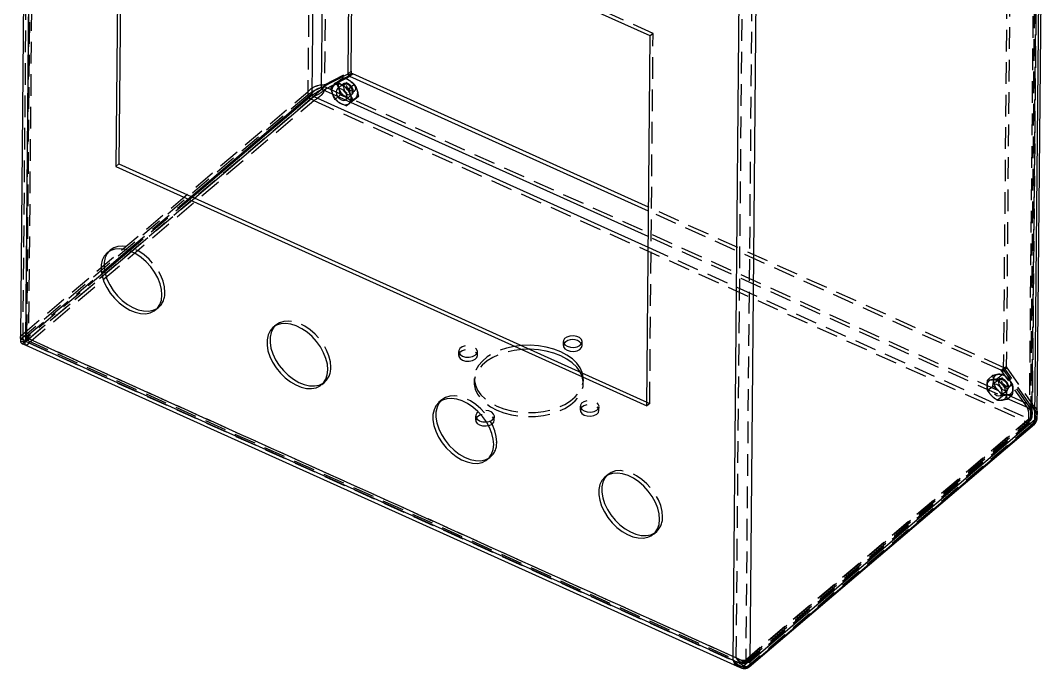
# Model space of a CAD drawing. Extents: x 5 to 292, y 5 to 205.
# Drawn here: x 68.9 to 129, y 81.7 to 119.7 of the extents above; entities that cross this region are included whole.
import ezdxf

# ---------------------------------------------------------------- set-up
doc = ezdxf.new("R2010")
doc.units = 0
doc.linetypes.add('SLD-实线', pattern=[0])
doc.linetypes.add('SLD-虚线', pattern=[1.905, 1.27, -0.635])
doc.layers.get('0').update_dxf_attribs({"linetype": 'CONTINUOUS'})

msp = doc.modelspace()

# ---------------------------------------------------------------- linework, layer by layer
at = {"color": 7, "linetype": 'SLD-虚线'}
for p, q in [((86.182, 156.211), (85.81, 115.533)), ((87.157, 155.989), (86.79, 115.94)), ((69.454, 141.982), (69.082, 101.304)), ((69.325, 101.194), (69.697, 141.872)), ((69.621, 141.649), (69.25, 101.131)), ((69.786, 141.324), (69.417, 101.052)), ((128.508, 137.112), (128.141, 97.063)), ((128.229, 96.403), (128.601, 137.081)), ((128.305, 96.669), (128.675, 137.1)), ((128.683, 137.261), (128.317, 97.212)), ((126.953, 136.312), (126.614, 99.252)), ((127.128, 136.462), (126.789, 99.401)), ((106.067, 118.959), (74.922, 133.005)), ((110.944, 82.324), (111.312, 122.596)), ((111.873, 122.852), (111.5, 82.173)), ((105.868, 97.25), (106.067, 118.959)), ((106.067, 118.959), (105.891, 118.809)), ((86.79, 115.94), (88.345, 116.739)), ((88.458, 116.576), (86.904, 115.777)), ((86.134, 115.801), (86.267, 115.861)), ((86.404, 115.905), (86.541, 115.932)), ((86.67, 115.944), (86.79, 115.94)), ((86.79, 115.94), (86.789, 115.829)), ((88.059, 116.312), (87.381, 115.963)), ((87.902, 115.997), (87.528, 115.678)), ((88.123, 116.093), (87.947, 115.944)), ((85.808, 115.343), (69.08, 101.114)), ((69.082, 101.304), (85.81, 115.533)), ((85.81, 115.533), (85.808, 115.343)), ((85.81, 115.533), (86.011, 115.725)), ((86.515, 115.256), (86.403, 115.163)), ((86.711, 115.467), (86.618, 115.359)), ((86.904, 115.777), (86.789, 115.829)), ((86.904, 115.777), (86.79, 115.576)), ((86.904, 115.777), (128.201, 97.152)), ((88.326, 114.907), (87.266, 115.385)), ((87.413, 115.088), (87.714, 115.344)), ((88.046, 115.069), (88.42, 115.387)), ((88.375, 115.441), (88.55, 115.59)), ((69.241, 100.883), (85.969, 115.113)), ((69.436, 100.795), (86.165, 115.024)), ((86.165, 115.024), (85.969, 115.113)), ((86.286, 115.085), (86.165, 115.024)), ((86.165, 115.024), (128.111, 96.107)), ((88.061, 114.705), (88.362, 114.961)), ((75.251, 106.234), (78.957, 109.387)), ((79.041, 109.348), (75.343, 106.202)), ((75.461, 106.154), (79.156, 109.297)), ((126.674, 99.342), (105.799, 108.756)), ((126.498, 99.192), (105.797, 108.528)), ((128.025, 97.003), (105.784, 107.034)), ((105.778, 106.416), (128.113, 96.343)), ((74.213, 106.24), (74.038, 106.091)), ((69.325, 101.194), (73.877, 105.066)), ((73.894, 104.97), (69.324, 101.083)), ((69.439, 101.031), (73.923, 104.846)), ((76.889, 102.739), (77.064, 102.889)), ((83.946, 101.851), (83.771, 101.702)), ((69.082, 101.304), (69.08, 101.114)), ((69.436, 100.795), (69.241, 100.883)), ((69.25, 101.131), (69.249, 101.001)), ((69.25, 101.135), (69.253, 101.146)), ((69.251, 101.123), (69.25, 101.135)), ((69.253, 101.146), (69.26, 101.157)), ((69.264, 101.101), (69.255, 101.112)), ((69.255, 100.991), (69.379, 100.935)), ((69.276, 101.09), (69.264, 101.101)), ((69.291, 101.081), (69.276, 101.09)), ((69.333, 101.065), (69.31, 101.072)), ((69.325, 101.194), (69.324, 101.083)), ((69.439, 101.031), (69.324, 101.083)), ((69.417, 101.052), (69.333, 101.065)), ((69.376, 100.946), (69.378, 100.957)), ((69.377, 100.939), (69.376, 100.946)), ((69.378, 100.957), (69.381, 100.97)), ((69.383, 100.935), (69.379, 100.935)), ((69.379, 100.935), (111.121, 82.11)), ((69.388, 100.938), (69.383, 100.935)), ((69.394, 100.945), (69.388, 100.938)), ((69.41, 100.969), (69.402, 100.955)), ((69.439, 101.031), (69.41, 100.969)), ((69.417, 101.052), (110.944, 82.324)), ((111.385, 82.114), (69.439, 101.031)), ((100.799, 100.881), (100.797, 100.645)), ((101.897, 100.635), (101.899, 100.871)), ((69.289, 100.659), (69.253, 100.663)), ((69.436, 100.795), (69.333, 100.68)), ((69.436, 100.795), (111.382, 81.878)), ((94.657, 100.301), (94.655, 100.065)), ((95.755, 100.055), (95.757, 100.291)), ((126.498, 99.192), (126.674, 99.342)), ((128.025, 97.003), (126.498, 99.192)), ((126.498, 99.192), (126.613, 99.141)), ((126.613, 99.141), (126.788, 99.29)), ((126.614, 99.252), (126.613, 99.141)), ((126.789, 99.401), (126.614, 99.252)), ((128.141, 97.063), (126.614, 99.252)), ((128.201, 97.152), (126.674, 99.342)), ((126.674, 99.342), (126.788, 99.29)), ((126.789, 99.401), (126.788, 99.29)), ((126.789, 99.401), (128.317, 97.212)), ((86.622, 98.35), (86.797, 98.499)), ((95.576, 98.716), (95.574, 98.48)), ((101.973, 98.422), (101.976, 98.658)), ((125.703, 98.641), (126.004, 98.897)), ((126.346, 98.659), (125.972, 98.34)), ((126.274, 98.703), (126.575, 98.959)), ((126.567, 98.755), (126.392, 98.606)), ((125.697, 98.005), (125.998, 98.261)), ((126.49, 97.731), (126.865, 98.05)), ((126.819, 98.103), (126.995, 98.252)), ((126.838, 98.129), (127.14, 98.385)), ((93.679, 97.461), (93.504, 97.312)), ((105.868, 97.25), (105.693, 97.101)), ((105.695, 97.328), (105.868, 97.25)), ((126.262, 97.431), (126.563, 97.687)), ((126.833, 97.493), (127.134, 97.749)), ((101.794, 97.083), (101.792, 96.847)), ((102.892, 96.837), (102.894, 97.073)), ((128.025, 97.003), (128.14, 96.951)), ((128.141, 97.063), (128.14, 96.951)), ((128.141, 97.063), (128.247, 96.913)), ((128.201, 97.152), (128.316, 97.101)), ((128.233, 97.019), (128.201, 97.152)), ((128.304, 96.495), (128.305, 96.669)), ((128.317, 97.212), (128.316, 97.101)), ((128.317, 97.212), (128.502, 97.009)), ((128.562, 96.893), (128.597, 96.772)), ((95.652, 96.503), (95.65, 96.267)), ((96.75, 96.257), (96.752, 96.493)), ((111.382, 81.878), (128.111, 96.107)), ((111.385, 82.114), (128.113, 96.343)), ((111.499, 82.062), (128.228, 96.291)), ((111.5, 82.173), (128.229, 96.403)), ((128.111, 96.107), (128.187, 96.319)), ((128.111, 96.107), (128.307, 96.019)), ((128.113, 96.343), (128.122, 96.48)), ((128.113, 96.343), (128.228, 96.291)), ((128.217, 96.448), (128.24, 96.588)), ((128.229, 96.403), (128.228, 96.291)), ((128.596, 96.36), (128.599, 96.426)), ((128.307, 96.019), (111.578, 81.789)), ((96.354, 93.961), (96.53, 94.11)), ((103.412, 93.072), (103.236, 92.923)), ((106.087, 89.571), (106.263, 89.721)), ((110.944, 82.324), (110.992, 82.224)), ((110.992, 82.224), (111.013, 82.195)), ((111.036, 82.17), (111.06, 82.147)), ((111.06, 82.147), (111.087, 82.128)), ((111.124, 82.215), (111.086, 82.232)), ((111.087, 82.128), (111.115, 82.112)), ((111.121, 82.11), (111.245, 82.054)), ((111.163, 82.2), (111.124, 82.215)), ((111.145, 82.1), (111.176, 82.092)), ((111.202, 82.187), (111.163, 82.2)), ((111.176, 82.092), (111.209, 82.087)), ((111.209, 82.087), (111.243, 82.085)), ((111.279, 82.169), (111.241, 82.177)), ((111.317, 82.164), (111.279, 82.169)), ((111.352, 82.16), (111.317, 82.164)), ((111.382, 81.878), (111.578, 81.789)), ((111.385, 82.114), (111.499, 82.062)), ((111.419, 82.16), (111.387, 82.159)), ((111.5, 82.173), (111.419, 82.16)), ((111.5, 82.173), (111.499, 82.062))]:
    msp.add_line(p, q, dxfattribs=at)
at = {"color": 7, "linetype": 'SLD-实线'}
for p, q in [((69.321, 141.652), (68.95, 101.134)), ((69.61, 141.174), (69.242, 100.903)), ((128.472, 96.293), (128.844, 136.971)), ((128.605, 96.667), (128.975, 137.097)), ((74.746, 132.855), (74.548, 111.147)), ((74.92, 132.777), (74.723, 111.296)), ((105.891, 118.809), (74.746, 132.855)), ((88.169, 116.59), (88.262, 126.76)), ((88.345, 116.739), (88.436, 126.682)), ((112.116, 122.742), (111.744, 82.064)), ((110.768, 82.175), (111.137, 122.446)), ((105.693, 97.101), (105.891, 118.809)), ((86.615, 115.79), (88.169, 116.59)), ((88.168, 116.479), (88.344, 116.628)), ((88.169, 116.59), (88.168, 116.479)), ((88.283, 116.427), (88.168, 116.479)), ((88.169, 116.59), (88.345, 116.739)), ((88.458, 116.576), (88.283, 116.427)), ((88.345, 116.739), (88.344, 116.628)), ((88.458, 116.576), (88.344, 116.628)), ((105.799, 108.756), (88.458, 116.576)), ((87.175, 115.788), (87.476, 116.045)), ((87.585, 116.105), (87.887, 116.361)), ((88.233, 115.722), (88.535, 115.978)), ((105.797, 108.528), (88.283, 116.427)), ((86.052, 115.312), (79.041, 109.348)), ((86.053, 115.423), (86.052, 115.312)), ((86.167, 115.26), (86.052, 115.312)), ((86.053, 115.423), (86.168, 115.567)), ((86.615, 115.79), (86.614, 115.679)), ((86.728, 115.628), (86.614, 115.679)), ((86.728, 115.628), (86.628, 115.529)), ((88.471, 115.021), (88.773, 115.278)), ((74.723, 111.296), (74.548, 111.147)), ((74.548, 111.147), (105.693, 97.101)), ((74.723, 111.296), (105.695, 97.328)), ((75.343, 106.202), (73.894, 104.97)), ((68.95, 101.134), (68.948, 100.938)), ((68.995, 101.027), (68.959, 101.084)), ((69.242, 100.903), (69.055, 100.976)), ((69.242, 100.903), (110.768, 82.175)), ((69.074, 100.743), (69.256, 100.661)), ((69.256, 100.661), (110.997, 81.836)), ((128.605, 96.648), (128.586, 96.525)), ((128.603, 96.427), (128.605, 96.666)), ((111.742, 81.874), (128.47, 96.103)), ((128.472, 96.293), (111.744, 82.064)), ((128.472, 96.293), (128.47, 96.103)), ((128.542, 96.406), (128.472, 96.293)), ((111.709, 81.794), (128.438, 96.024)), ((110.768, 82.175), (110.85, 81.967)), ((110.913, 81.892), (110.989, 81.84)), ((110.997, 81.836), (111.18, 81.754)), ((111.422, 81.989), (111.289, 81.994)), ((111.744, 82.064), (111.544, 82.001)), ((111.704, 81.79), (111.709, 81.794)), ((111.744, 82.064), (111.742, 81.874))]:
    msp.add_line(p, q, dxfattribs=at)
at = {"color": 8, "linetype": 'SLD-实线'}
for p, q in [((86.166, 127.705), (86.053, 115.423)), ((86.615, 115.79), (86.721, 127.455)), ((87.381, 115.963), (86.728, 115.628)), ((88.283, 116.427), (88.059, 116.312)), ((78.957, 109.387), (86.053, 115.423)), ((79.156, 109.297), (86.167, 115.26)), ((86.167, 115.26), (105.778, 106.416)), ((87.266, 115.385), (86.728, 115.628)), ((105.784, 107.034), (88.326, 114.907)), ((73.877, 105.066), (75.251, 106.234)), ((73.923, 104.846), (75.461, 106.154))]:
    msp.add_line(p, q, dxfattribs=at)
at = {"color": 7, "linetype": 'SLD-虚线', "flags": 128}
for points in [[(88.279, 115.346), (88.386, 115.365), (88.458, 115.434), (88.485, 115.542), (88.463, 115.673), (88.395, 115.807), (88.292, 115.924), (88.168, 116.005), (88.043, 116.039), (87.937, 116.02), (87.864, 115.951), (87.837, 115.842), (87.859, 115.711), (87.9, 115.619)], [(88.429, 115.571), (88.409, 115.68), (88.352, 115.79), (88.266, 115.886), (88.163, 115.952), (88.061, 115.978), (87.973, 115.961), (87.915, 115.903), (87.893, 115.813), (87.913, 115.704), (87.97, 115.594), (88.056, 115.499), (88.159, 115.433), (88.261, 115.406), (88.349, 115.423), (88.407, 115.481), (88.429, 115.571)], [(88.339, 116.101), (88.441, 116.035), (88.527, 115.94), (88.585, 115.829), (88.604, 115.721), (88.583, 115.631), (88.524, 115.573), (88.437, 115.555), (88.334, 115.582), (88.232, 115.648), (88.146, 115.743), (88.088, 115.854), (88.069, 115.962), (88.09, 116.052), (88.149, 116.11), (88.236, 116.127), (88.339, 116.101)], [(88.047, 115.447), (88.154, 115.379), (88.279, 115.346)], [(77.423, 103.76), (77.397, 104.082), (77.315, 104.419), (77.179, 104.761), (76.993, 105.097), (76.764, 105.416), (76.498, 105.707), (76.205, 105.961), (75.894, 106.171), (75.575, 106.329), (75.257, 106.43), (74.952, 106.472), (74.669, 106.452), (74.417, 106.371), (74.205, 106.233), (74.13, 106.16)], [(87.156, 99.37), (87.13, 99.692), (87.048, 100.03), (86.912, 100.372), (86.726, 100.708), (86.497, 101.026), (86.231, 101.318), (85.938, 101.572), (85.627, 101.782), (85.307, 101.94), (84.99, 102.041), (84.685, 102.082), (84.402, 102.063), (84.15, 101.982), (83.937, 101.843), (83.863, 101.771)], [(69.077, 100.749), (69.073, 100.745), (69.088, 100.756), (69.145, 100.803), (69.241, 100.883), (69.241, 100.883), (69.241, 100.883)], [(94.883, 99.787), (95.066, 99.733), (95.268, 99.723), (95.461, 99.758), (95.619, 99.835), (95.722, 99.942), (95.755, 100.065), (95.713, 100.187), (95.603, 100.292), (95.439, 100.366), (95.244, 100.399), (95.043, 100.386), (94.864, 100.329), (94.731, 100.236), (94.662, 100.119), (94.667, 99.994), (94.744, 99.878), (94.883, 99.787)], [(94.885, 100.023), (95.068, 99.969), (95.27, 99.959), (95.463, 99.994), (95.622, 100.071), (95.724, 100.178), (95.757, 100.301), (95.715, 100.423), (95.605, 100.528), (95.441, 100.602), (95.246, 100.635), (95.045, 100.622), (94.866, 100.565), (94.733, 100.471), (94.664, 100.355), (94.669, 100.23), (94.746, 100.114), (94.885, 100.023)], [(98.824, 100.426), (98.38, 100.414), (97.911, 100.359), (97.462, 100.261), (97.041, 100.122), (96.66, 99.946), (96.325, 99.737), (96.046, 99.499), (95.827, 99.238), (95.674, 98.959), (95.59, 98.669), (95.577, 98.374), (95.636, 98.08), (95.765, 97.795), (95.961, 97.524), (96.22, 97.275), (96.536, 97.051), (96.902, 96.859)], [(98.336, 100.647), (97.914, 100.595), (97.464, 100.497), (97.044, 100.358), (96.662, 100.182), (96.328, 99.973), (96.048, 99.735), (95.829, 99.474), (95.676, 99.195), (95.592, 98.905), (95.58, 98.609), (95.638, 98.316), (95.767, 98.031), (95.963, 97.76), (96.222, 97.511), (96.538, 97.287), (96.904, 97.095)], [(100.833, 100.763), (100.805, 100.698), (100.809, 100.573), (100.886, 100.458), (101.026, 100.367)], [(101.026, 100.367), (101.208, 100.312), (101.41, 100.302), (101.603, 100.338), (101.762, 100.415), (101.864, 100.522), (101.897, 100.645), (101.864, 100.753)], [(96.902, 96.859), (97.31, 96.702), (97.75, 96.585), (98.213, 96.509), (98.689, 96.476), (99.167, 96.488), (99.636, 96.543), (100.085, 96.641), (100.506, 96.78), (100.887, 96.956), (101.222, 97.165), (101.502, 97.403), (101.72, 97.664), (101.873, 97.943), (101.957, 98.233), (101.97, 98.529), (101.911, 98.822), (101.793, 99.087)], [(96.904, 97.095), (97.312, 96.938), (97.752, 96.821), (98.216, 96.745), (98.691, 96.712), (99.169, 96.724), (99.638, 96.779), (100.088, 96.877), (100.508, 97.016), (100.89, 97.192), (101.224, 97.401), (101.504, 97.639), (101.723, 97.9), (101.876, 98.179), (101.959, 98.469), (101.972, 98.765), (101.922, 99.029)], [(126.603, 98.04), (126.727, 98.008), (126.833, 98.028), (126.904, 98.099), (126.93, 98.208), (126.906, 98.339), (126.837, 98.473), (126.732, 98.589), (126.608, 98.669), (126.484, 98.701), (126.378, 98.68), (126.307, 98.61), (126.281, 98.501), (126.305, 98.369), (126.374, 98.235), (126.479, 98.12), (126.603, 98.04)], [(126.873, 98.233), (126.854, 98.342), (126.797, 98.452), (126.71, 98.548), (126.608, 98.614), (126.505, 98.64), (126.418, 98.623), (126.359, 98.565), (126.338, 98.475), (126.357, 98.366), (126.415, 98.256), (126.501, 98.161), (126.603, 98.095), (126.706, 98.068), (126.793, 98.085), (126.852, 98.143), (126.873, 98.233)], [(126.783, 98.763), (126.886, 98.697), (126.972, 98.602), (127.029, 98.491), (127.049, 98.383), (127.027, 98.293), (126.969, 98.235), (126.881, 98.217), (126.779, 98.244), (126.676, 98.31), (126.59, 98.405), (126.533, 98.516), (126.513, 98.624), (126.535, 98.714), (126.593, 98.772), (126.681, 98.789), (126.783, 98.763)], [(126.228, 97.721), (126.353, 97.689), (126.459, 97.71), (126.53, 97.78), (126.556, 97.889), (126.532, 98.021), (126.463, 98.155), (126.358, 98.27), (126.234, 98.35), (126.11, 98.382), (126.004, 98.362), (125.933, 98.291), (125.907, 98.182), (125.93, 98.051), (126, 97.917), (126.104, 97.801), (126.228, 97.721)], [(96.889, 94.981), (96.863, 95.303), (96.781, 95.64), (96.644, 95.982), (96.459, 96.318), (96.229, 96.637), (95.964, 96.928), (95.671, 97.183), (95.36, 97.392), (95.04, 97.55), (94.723, 97.652), (94.418, 97.693), (94.135, 97.673), (93.883, 97.593), (93.67, 97.454), (93.596, 97.381)], [(102.023, 96.804), (102.206, 96.75), (102.407, 96.74), (102.6, 96.775), (102.759, 96.852), (102.862, 96.959), (102.894, 97.082), (102.853, 97.204), (102.743, 97.31), (102.579, 97.383), (102.383, 97.416), (102.182, 97.403), (102.003, 97.346), (101.871, 97.253), (101.802, 97.136), (101.806, 97.011), (101.883, 96.895), (102.023, 96.804)], [(96.288, 96.162), (96.458, 96.196), (96.617, 96.272), (96.719, 96.379), (96.752, 96.502), (96.711, 96.625), (96.6, 96.73), (96.436, 96.804), (96.241, 96.836), (96.04, 96.823), (95.861, 96.766), (95.822, 96.746)], [(102.021, 96.568), (102.203, 96.514), (102.405, 96.504), (102.598, 96.54), (102.757, 96.616), (102.859, 96.723), (102.892, 96.846), (102.851, 96.968), (102.741, 97.074), (102.577, 97.148), (102.381, 97.18), (102.18, 97.167), (102.001, 97.11), (101.868, 97.017), (101.8, 96.9), (101.804, 96.775), (101.881, 96.659), (102.021, 96.568)], [(95.685, 96.385), (95.657, 96.32), (95.662, 96.195), (95.739, 96.079), (95.878, 95.988)], [(95.878, 95.988), (96.061, 95.934), (96.263, 95.924), (96.456, 95.96), (96.615, 96.036), (96.717, 96.143), (96.75, 96.266), (96.708, 96.389), (96.598, 96.494), (96.434, 96.568), (96.239, 96.6), (96.038, 96.587), (95.981, 96.575)], [(106.622, 90.592), (106.596, 90.914), (106.513, 91.251), (106.377, 91.593), (106.191, 91.929), (105.962, 92.247), (105.697, 92.539), (105.404, 92.793), (105.092, 93.003), (104.773, 93.161), (104.456, 93.262), (104.151, 93.304), (103.867, 93.284), (103.616, 93.203), (103.403, 93.064), (103.329, 92.992)]]:
    msp.add_lwpolyline(points, dxfattribs=at)
at = {"color": 7, "linetype": 'SLD-实线', "flags": 128}
for points in [[(87.904, 115.027), (88.011, 115.046), (88.084, 115.115), (88.111, 115.224), (88.089, 115.355), (88.021, 115.489), (87.917, 115.605), (87.794, 115.687), (87.669, 115.72), (87.562, 115.701), (87.49, 115.632), (87.462, 115.524), (87.484, 115.393), (87.552, 115.259), (87.656, 115.142), (87.78, 115.061), (87.904, 115.027)], [(77.248, 103.61), (77.222, 103.932), (77.14, 104.27), (77.003, 104.612), (76.818, 104.948), (76.588, 105.266), (76.323, 105.558), (76.03, 105.812), (75.719, 106.022), (75.399, 106.18), (75.082, 106.281), (74.777, 106.323), (74.494, 106.303), (74.242, 106.222), (74.029, 106.083), (73.863, 105.891), (73.748, 105.651), (73.688, 105.372), (73.685, 105.062), (73.739, 104.731), (73.849, 104.389), (74.011, 104.049), (74.219, 103.721), (74.467, 103.414), (74.748, 103.14), (75.051, 102.907), (75.368, 102.723), (75.687, 102.592), (76, 102.521), (76.295, 102.51), (76.564, 102.561), (76.797, 102.671), (76.987, 102.837), (77.128, 103.054), (77.216, 103.314), (77.248, 103.61)], [(74.13, 106.16), (74.038, 106.04), (73.923, 105.8), (73.863, 105.521), (73.86, 105.211), (73.915, 104.88), (74.024, 104.539), (74.186, 104.198), (74.394, 103.87), (74.643, 103.564), (74.923, 103.289), (75.226, 103.056), (75.543, 102.872), (75.863, 102.742), (76.175, 102.67), (76.47, 102.659), (76.739, 102.71), (76.972, 102.82)], [(86.981, 99.221), (86.955, 99.543), (86.872, 99.88), (86.736, 100.223), (86.55, 100.558), (86.321, 100.877), (86.056, 101.168), (85.763, 101.423), (85.451, 101.633), (85.132, 101.791), (84.815, 101.892), (84.509, 101.933), (84.226, 101.913), (83.975, 101.833), (83.762, 101.694), (83.595, 101.502), (83.48, 101.262), (83.42, 100.982), (83.418, 100.672), (83.472, 100.341), (83.582, 100), (83.743, 99.66), (83.952, 99.331), (84.2, 99.025), (84.48, 98.751), (84.784, 98.518), (85.1, 98.333), (85.42, 98.203), (85.733, 98.131), (86.028, 98.121), (86.296, 98.171), (86.53, 98.281), (86.72, 98.447), (86.861, 98.664), (86.949, 98.925), (86.981, 99.221)], [(83.863, 101.771), (83.771, 101.651), (83.656, 101.411), (83.596, 101.132), (83.593, 100.821), (83.647, 100.49), (83.757, 100.149), (83.919, 99.809), (84.127, 99.48), (84.375, 99.174), (84.656, 98.9), (84.959, 98.667), (85.276, 98.482), (85.595, 98.352), (85.908, 98.281), (86.203, 98.27), (86.472, 98.32), (86.705, 98.43)], [(101.028, 100.602), (101.211, 100.548), (101.412, 100.538), (101.605, 100.574), (101.764, 100.651), (101.866, 100.757), (101.899, 100.88), (101.858, 101.003), (101.748, 101.108), (101.584, 101.182), (101.388, 101.215), (101.187, 101.202), (101.008, 101.144), (100.876, 101.051), (100.807, 100.934), (100.811, 100.809), (100.888, 100.694), (101.028, 100.602)], [(101.922, 99.029), (101.913, 99.058), (101.784, 99.343), (101.588, 99.614), (101.329, 99.863), (101.013, 100.087), (100.648, 100.279), (100.24, 100.436), (99.799, 100.553), (99.336, 100.629), (98.86, 100.662), (98.383, 100.65), (98.336, 100.647)], [(101.793, 99.087), (101.782, 99.107), (101.586, 99.378), (101.327, 99.627), (101.011, 99.851), (100.645, 100.043), (100.238, 100.2), (99.797, 100.317), (99.334, 100.393), (98.858, 100.426), (98.824, 100.426)], [(96.713, 94.832), (96.687, 95.154), (96.605, 95.491), (96.469, 95.833), (96.283, 96.169), (96.054, 96.488), (95.788, 96.779), (95.495, 97.033), (95.184, 97.243), (94.865, 97.401), (94.547, 97.503), (94.242, 97.544), (93.959, 97.524), (93.707, 97.443), (93.495, 97.305), (93.328, 97.112), (93.213, 96.872), (93.153, 96.593), (93.15, 96.283), (93.205, 95.952), (93.314, 95.611), (93.476, 95.27), (93.684, 94.942), (93.933, 94.636), (94.213, 94.362), (94.516, 94.128), (94.833, 93.944), (95.153, 93.814), (95.465, 93.742), (95.761, 93.731), (96.029, 93.782), (96.262, 93.892), (96.453, 94.058), (96.594, 94.275), (96.682, 94.536), (96.713, 94.832)], [(93.596, 97.381), (93.504, 97.262), (93.389, 97.022), (93.329, 96.742), (93.326, 96.432), (93.38, 96.101), (93.49, 95.76), (93.652, 95.42), (93.86, 95.091), (94.108, 94.785), (94.389, 94.511), (94.692, 94.278), (95.009, 94.093), (95.328, 93.963), (95.641, 93.891), (95.936, 93.881), (96.205, 93.931), (96.437, 94.041)], [(95.822, 96.746), (95.728, 96.673), (95.659, 96.556), (95.664, 96.431), (95.741, 96.315), (95.88, 96.224)], [(106.446, 90.442), (106.42, 90.764), (106.338, 91.102), (106.202, 91.444), (106.016, 91.78), (105.787, 92.098), (105.521, 92.39), (105.228, 92.644), (104.917, 92.854), (104.598, 93.012), (104.28, 93.113), (103.975, 93.154), (103.692, 93.135), (103.44, 93.054), (103.228, 92.915), (103.061, 92.723), (102.946, 92.483), (102.886, 92.204), (102.883, 91.893), (102.938, 91.562), (103.047, 91.221), (103.209, 90.881), (103.417, 90.552), (103.666, 90.246), (103.946, 89.972), (104.249, 89.739), (104.566, 89.554), (104.886, 89.424), (105.198, 89.353), (105.493, 89.342), (105.762, 89.392), (105.995, 89.503), (106.185, 89.669), (106.327, 89.886), (106.415, 90.146), (106.446, 90.442)], [(103.329, 92.992), (103.236, 92.872), (103.121, 92.632), (103.061, 92.353), (103.059, 92.043), (103.113, 91.712), (103.223, 91.371), (103.384, 91.03), (103.593, 90.702), (103.841, 90.395), (104.121, 90.121), (104.425, 89.888), (104.741, 89.704), (105.061, 89.574), (105.374, 89.502), (105.669, 89.491), (105.937, 89.542), (106.17, 89.652)]]:
    msp.add_lwpolyline(points, dxfattribs=at)
at = {"color": 7, "linetype": 'SLD-实线'}
for centre, radius, start, end in [((87.659, 115.601), 0.446, 135.05155, 205.72416), ((87.583, 115.501), 0.479, 52.78129, 119.98864), ((87.335, 114.99), 1.042, 19.6469, 58.89796), ((88.239, 115.758), 1.042, 199.65073, 238.8902), ((88.432, 115.923), 0.612, 209.71814, 231.05885), ((87.914, 115.147), 0.446, 315.05329, 25.72242), ((87.99, 115.247), 0.479, 232.78876, 299.98927), ((101.344, 100.317), 0.678, 39.99964, 138.95165), ((96.072, 96.108), 0.475, 101.03858, 144.45272), ((96.207, 96.998), 0.84, 247.10595, 275.48199)]:
    msp.add_arc(centre, radius, start, end, dxfattribs=at)
at = {"color": 7, "linetype": 'SLD-虚线'}
for centre, radius, start, end in [((88.034, 115.919), 0.446, 135.05155, 205.72416), ((87.957, 115.819), 0.479, 52.78129, 119.98864), ((87.709, 115.309), 1.042, 19.6469, 58.89796), ((86.084, 115.364), 0.276, 184.3056, 245.4958), ((88.613, 116.076), 1.042, 199.65073, 238.8902), ((88.289, 115.465), 0.446, 315.05329, 25.72242), ((88.365, 115.565), 0.479, 232.78876, 299.98927), ((76.337, 103.703), 1.088, 305.71092, 2.98868), ((69.355, 101.134), 0.276, 184.3056, 245.4958), ((86.081, 99.308), 1.077, 305.3973, 3.30114), ((125.987, 98.318), 0.325, 96.27793, 184.58242), ((125.958, 97.897), 0.744, 40.98228, 90.4682), ((126.362, 98.636), 0.325, 96.27793, 184.58242), ((126.94, 98.66), 0.903, 183.15529, 226.45029), ((126.332, 98.215), 0.744, 40.98228, 90.4682), ((126.272, 98.048), 0.903, 3.15435, 46.45123), ((126.565, 98.342), 0.903, 183.15529, 226.45029), ((126.879, 98.493), 0.744, 220.98228, 270.4682), ((125.897, 97.73), 0.903, 3.15435, 46.45123), ((126.85, 98.072), 0.325, 276.27174, 4.58861), ((126.505, 98.175), 0.744, 220.98228, 270.4682), ((126.475, 97.754), 0.325, 276.27174, 4.58861), ((128.368, 96.123), 0.121, 239.29667, 305.01594), ((95.813, 94.919), 1.077, 305.3973, 3.30114), ((105.546, 90.53), 1.077, 305.3973, 3.30114), ((111.64, 81.896), 0.123, 239.65245, 301.2044)]:
    msp.add_arc(centre, radius, start, end, dxfattribs=at)
at = {"color": 8, "linetype": 'SLD-实线'}
for centre in [(128.37, 96.098), (111.641, 81.869)]:
    msp.add_arc(centre, 0.101, 312.38769, 2.83877, dxfattribs=at)
at = {"color": 7, "linetype": 'SLD-虚线'}
for points, knots in [([(86.267, 115.861), (86.267, 115.861), (86.313, 115.877), (86.358, 115.891), (86.404, 115.905)], [0, 0, 0, 0, 0.001107, 1, 1, 1, 1]), ([(86.541, 115.932), (86.541, 115.933), (86.585, 115.94), (86.628, 115.942), (86.67, 115.944)], [0, 0, 0, 0, 0.002674, 1, 1, 1, 1]), ([(87.632, 115.726), (87.616, 115.768), (87.584, 115.854), (87.53, 115.959), (87.492, 116.02), (87.476, 116.045)], [0, 0, 0, 0, 0.368872, 0.742753, 1, 1, 1, 1]), ([(86.789, 115.829), (86.789, 115.828), (86.732, 115.814), (86.634, 115.786), (86.442, 115.713), (86.271, 115.635), (86.086, 115.535), (85.941, 115.446), (85.848, 115.377), (85.808, 115.343), (85.808, 115.343)], [0, 0, 0, 0, 0.001924, 0.209899, 0.321853, 0.580196, 0.678491, 0.835045, 0.99999, 1, 1, 1, 1]), ([(85.969, 115.113), (85.969, 115.113), (85.97, 115.113), (86.009, 115.146), (86.098, 115.223), (86.227, 115.334), (86.385, 115.472), (86.556, 115.621), (86.691, 115.741), (86.757, 115.8), (86.778, 115.818), (86.784, 115.824), (86.786, 115.826), (86.787, 115.826), (86.787, 115.827), (86.787, 115.827), (86.788, 115.828), (86.789, 115.828), (86.789, 115.829)], [0, 0, 0, 0, 0.00001, 0.00256, 0.164977, 0.321408, 0.419879, 0.678222, 0.893098, 0.961107, 0.985533, 0.994655, 0.995861, 0.995953, 0.996245, 0.997477, 0.99805, 1, 1, 1, 1]), ([(86.011, 115.725), (86.011, 115.725), (86.054, 115.739), (86.094, 115.77), (86.134, 115.801)], [0, 0, 0, 0, 0.000183, 1, 1, 1, 1]), ([(86.618, 115.359), (86.618, 115.359), (86.589, 115.322), (86.552, 115.289), (86.515, 115.256)], [0, 0, 0, 0, 0.00131, 1, 1, 1, 1]), ([(86.79, 115.576), (86.79, 115.576), (86.741, 115.574), (86.726, 115.521), (86.711, 115.467)], [0, 0, 0, 0, 0.000107, 1, 1, 1, 1]), ([(87.714, 115.344), (87.7, 115.441), (87.681, 115.573), (87.642, 115.693), (87.632, 115.726)], [0, 0, 0, 0, 0.73145, 1, 1, 1, 1]), ([(88.075, 115.184), (88.067, 115.188), (88.009, 115.223), (87.891, 115.281), (87.774, 115.323), (87.714, 115.344)], [0, 0, 0, 0, 0.070044, 0.530775, 1, 1, 1, 1]), ([(88.773, 115.278), (88.761, 115.269), (88.739, 115.253), (88.699, 115.223), (88.655, 115.19), (88.621, 115.164), (88.604, 115.15)], [0, 0, 0, 0, 0.247243, 0.495328, 0.746824, 1, 1, 1, 1]), ([(86.403, 115.163), (86.403, 115.163), (86.365, 115.134), (86.326, 115.109), (86.286, 115.085)], [0, 0, 0, 0, 0.0026582, 1, 1, 1, 1]), ([(88.362, 114.961), (88.32, 115.001), (88.234, 115.081), (88.128, 115.149), (88.075, 115.184)], [0, 0, 0, 0, 0.495474, 1, 1, 1, 1]), ([(88.604, 115.15), (88.599, 115.147), (88.562, 115.118), (88.485, 115.058), (88.403, 114.993), (88.362, 114.961)], [0, 0, 0, 0, 0.070018, 0.530761, 1, 1, 1, 1]), ([(68.95, 101.143), (68.954, 101.163), (68.966, 101.222), (69.035, 101.271), (69.082, 101.304)], [0, 0, 0, 0, 0.335572, 1, 1, 1, 1]), ([(69.08, 101.114), (69.08, 101.114), (69.042, 101.082), (68.982, 101.021), (68.948, 100.965), (68.95, 100.943), (68.951, 100.938)], [0, 0, 0, 0, 0.000027, 0.432527, 0.875435, 1, 1, 1, 1]), ([(69.255, 101.112), (69.255, 101.112), (69.254, 101.114), (69.252, 101.119), (69.251, 101.123)], [0, 0, 0, 0, 0.002324, 1, 1, 1, 1]), ([(69.251, 101.007), (69.257, 101.015), (69.268, 101.033), (69.305, 101.066), (69.324, 101.083)], [0, 0, 0, 0, 0.498828, 1, 1, 1, 1]), ([(69.417, 101.052), (69.417, 101.052), (69.38, 101.033), (69.313, 101.002), (69.254, 100.983), (69.254, 100.997), (69.253, 101.001)], [0, 0, 0, 0, 0.003651, 0.386507, 0.802305, 1, 1, 1, 1]), ([(69.26, 101.157), (69.26, 101.157), (69.273, 101.177), (69.299, 101.185), (69.325, 101.194)], [0, 0, 0, 0, 0.001931, 1, 1, 1, 1]), ([(69.31, 101.072), (69.31, 101.072), (69.304, 101.08), (69.298, 101.08), (69.291, 101.081)], [0, 0, 0, 0, 0.0003142, 1, 1, 1, 1]), ([(69.379, 100.935), (69.379, 100.935), (69.378, 100.936), (69.378, 100.937), (69.377, 100.939)], [0, 0, 0, 0, 0.003422, 1, 1, 1, 1]), ([(69.381, 100.97), (69.381, 100.97), (69.388, 100.99), (69.403, 101.021), (69.417, 101.052)], [0, 0, 0, 0, 0.001988, 1, 1, 1, 1]), ([(69.402, 100.955), (69.402, 100.955), (69.4, 100.964), (69.397, 100.954), (69.394, 100.945)], [0, 0, 0, 0, 0.001158, 1, 1, 1, 1]), ([(69.333, 100.68), (69.333, 100.68), (69.305, 100.657), (69.297, 100.658), (69.289, 100.659)], [0, 0, 0, 0, 0.000149, 1, 1, 1, 1]), ([(125.664, 98.292), (125.665, 98.332), (125.668, 98.414), (125.682, 98.518), (125.694, 98.594), (125.7, 98.625), (125.703, 98.641)], [0, 0, 0, 0, 0.368852, 0.742723, 0.871257, 1, 1, 1, 1]), ([(125.703, 98.641), (125.727, 98.638), (125.763, 98.635), (125.816, 98.633), (125.872, 98.634), (125.92, 98.638), (125.952, 98.641)], [0, 0, 0, 0, 0.329823, 0.495387, 0.659868, 1, 1, 1, 1]), ([(125.952, 98.641), (125.959, 98.641), (125.988, 98.645), (126.042, 98.653), (126.116, 98.666), (126.193, 98.683), (126.247, 98.696), (126.274, 98.703)], [0, 0, 0, 0, 0.069987, 0.299776, 0.530832, 0.764999, 1, 1, 1, 1]), ([(125.998, 98.261), (126.013, 98.35), (126.034, 98.472), (126.037, 98.581), (126.038, 98.61)], [0, 0, 0, 0, 0.731327, 1, 1, 1, 1]), ([(126.004, 98.897), (126.032, 98.904), (126.089, 98.918), (126.171, 98.935), (126.251, 98.95), (126.301, 98.956), (126.326, 98.959)], [0, 0, 0, 0, 0.247264, 0.495366, 0.746863, 1, 1, 1, 1]), ([(126.038, 98.61), (126.037, 98.649), (126.036, 98.727), (126.022, 98.821), (126.009, 98.875), (126.004, 98.897)], [0, 0, 0, 0, 0.368861, 0.742742, 1, 1, 1, 1]), ([(126.274, 98.703), (126.291, 98.675), (126.326, 98.62), (126.385, 98.539), (126.449, 98.459), (126.496, 98.41), (126.519, 98.385)], [0, 0, 0, 0, 0.24725, 0.495337, 0.746877, 1, 1, 1, 1]), ([(126.326, 98.959), (126.333, 98.96), (126.362, 98.963), (126.41, 98.966), (126.469, 98.967), (126.524, 98.964), (126.558, 98.961), (126.575, 98.959)], [0, 0, 0, 0, 0.069987, 0.299776, 0.530832, 0.764999, 1, 1, 1, 1]), ([(126.575, 98.959), (126.631, 98.921), (126.744, 98.844), (126.844, 98.75), (126.894, 98.703)], [0, 0, 0, 0, 0.495432, 1, 1, 1, 1]), ([(126.894, 98.703), (126.9, 98.696), (126.929, 98.667), (126.977, 98.613), (127.035, 98.54), (127.09, 98.464), (127.123, 98.411), (127.14, 98.385)], [0, 0, 0, 0, 0.069991, 0.29976, 0.530804, 0.765067, 1, 1, 1, 1]), ([(125.697, 98.005), (125.683, 98.069), (125.665, 98.157), (125.664, 98.263), (125.664, 98.292)], [0, 0, 0, 0, 0.731327, 1, 1, 1, 1]), ([(125.943, 97.687), (125.936, 97.694), (125.886, 97.746), (125.798, 97.85), (125.731, 97.953), (125.697, 98.005)], [0, 0, 0, 0, 0.070026, 0.530758, 1, 1, 1, 1]), ([(126.317, 98.005), (126.311, 98.012), (126.26, 98.063), (126.156, 98.154), (126.051, 98.225), (125.998, 98.261)], [0, 0, 0, 0, 0.070026, 0.530758, 1, 1, 1, 1]), ([(126.563, 97.687), (126.528, 97.743), (126.456, 97.854), (126.364, 97.955), (126.317, 98.005)], [0, 0, 0, 0, 0.495432, 1, 1, 1, 1]), ([(126.519, 98.385), (126.526, 98.378), (126.577, 98.327), (126.681, 98.236), (126.786, 98.165), (126.838, 98.129)], [0, 0, 0, 0, 0.070026, 0.530758, 1, 1, 1, 1]), ([(126.838, 98.129), (126.833, 98.097), (126.819, 98.021), (126.803, 97.903), (126.8, 97.821), (126.799, 97.78)], [0, 0, 0, 0, 0.257258, 0.626345, 1, 1, 1, 1]), ([(127.173, 98.098), (127.173, 98.069), (127.17, 97.959), (127.149, 97.838), (127.134, 97.749)], [0, 0, 0, 0, 0.268673, 1, 1, 1, 1]), ([(127.14, 98.385), (127.145, 98.363), (127.157, 98.309), (127.171, 98.215), (127.173, 98.137), (127.173, 98.098)], [0, 0, 0, 0, 0.257258, 0.626345, 1, 1, 1, 1]), ([(126.262, 97.431), (126.206, 97.469), (126.093, 97.546), (125.993, 97.64), (125.943, 97.687)], [0, 0, 0, 0, 0.495433, 1, 1, 1, 1]), ([(126.511, 97.431), (126.504, 97.43), (126.453, 97.425), (126.365, 97.421), (126.296, 97.428), (126.262, 97.431)], [0, 0, 0, 0, 0.070022, 0.53076, 1, 1, 1, 1]), ([(126.833, 97.493), (126.776, 97.479), (126.662, 97.452), (126.561, 97.438), (126.511, 97.431)], [0, 0, 0, 0, 0.495461, 1, 1, 1, 1]), ([(126.885, 97.749), (126.878, 97.749), (126.827, 97.743), (126.722, 97.725), (126.617, 97.7), (126.563, 97.687)], [0, 0, 0, 0, 0.070022, 0.53076, 1, 1, 1, 1]), ([(126.799, 97.78), (126.799, 97.751), (126.8, 97.645), (126.819, 97.557), (126.833, 97.493)], [0, 0, 0, 0, 0.268673, 1, 1, 1, 1]), ([(127.134, 97.749), (127.116, 97.751), (127.08, 97.755), (127.021, 97.757), (126.957, 97.756), (126.909, 97.752), (126.885, 97.749)], [0, 0, 0, 0, 0.247264, 0.495366, 0.746863, 1, 1, 1, 1]), ([(128.117, 96.649), (128.117, 96.649), (128.116, 96.707), (128.093, 96.835), (128.048, 96.947), (128.025, 97.003)], [0, 0, 0, 0, 0.000249, 0.500061, 1, 1, 1, 1]), ([(128.122, 96.48), (128.122, 96.48), (128.12, 96.539), (128.119, 96.594), (128.117, 96.649)], [0, 0, 0, 0, 0.0002755, 1, 1, 1, 1]), ([(128.228, 96.291), (128.246, 96.312), (128.283, 96.354), (128.308, 96.459), (128.3, 96.606), (128.244, 96.782), (128.177, 96.898), (128.14, 96.951), (128.14, 96.951)], [0, 0, 0, 0, 0.139473, 0.278322, 0.474454, 0.747077, 0.997618, 1, 1, 1, 1]), ([(128.301, 96.744), (128.301, 96.744), (128.307, 96.687), (128.307, 96.565), (128.255, 96.457), (128.229, 96.403)], [0, 0, 0, 0, 0.0002675, 0.5001367, 1, 1, 1, 1]), ([(128.249, 96.878), (128.249, 96.878), (128.246, 96.926), (128.239, 96.973), (128.233, 97.019)], [0, 0, 0, 0, 0.002647, 1, 1, 1, 1]), ([(128.24, 96.588), (128.24, 96.588), (128.248, 96.634), (128.249, 96.683), (128.251, 96.732)], [0, 0, 0, 0, 0.001062, 1, 1, 1, 1]), ([(128.247, 96.913), (128.247, 96.913), (128.275, 96.879), (128.288, 96.811), (128.301, 96.744)], [0, 0, 0, 0, 0.0000719, 1, 1, 1, 1]), ([(128.316, 97.101), (128.316, 97.1), (128.355, 97.027), (128.408, 96.906), (128.47, 96.678), (128.487, 96.484), (128.461, 96.286), (128.412, 96.139), (128.346, 96.052), (128.307, 96.019), (128.307, 96.019)], [0, 0, 0, 0, 0.00195, 0.209919, 0.321871, 0.580191, 0.67849, 0.835046, 0.99999, 1, 1, 1, 1]), ([(128.601, 96.427), (128.601, 96.447), (128.603, 96.559), (128.542, 96.761), (128.434, 96.951), (128.358, 97.05), (128.331, 97.083), (128.322, 97.093), (128.319, 97.096), (128.319, 97.097), (128.318, 97.097), (128.318, 97.098), (128.317, 97.099), (128.316, 97.1), (128.316, 97.101)], [0, 0, 0, 0, 0.088615, 0.494468, 0.832039, 0.9389, 0.977263, 0.991576, 0.993547, 0.993657, 0.994111, 0.996021, 0.996939, 1, 1, 1, 1]), ([(128.502, 97.009), (128.502, 97.009), (128.527, 96.983), (128.545, 96.938), (128.562, 96.893)], [0, 0, 0, 0, 0.0001777, 1, 1, 1, 1]), ([(128.597, 96.772), (128.597, 96.772), (128.603, 96.732), (128.604, 96.69), (128.605, 96.648)], [0, 0, 0, 0, 0.0011073, 1, 1, 1, 1]), ([(128.187, 96.319), (128.187, 96.319), (128.195, 96.348), (128.206, 96.398), (128.217, 96.448)], [0, 0, 0, 0, 0.000183, 1, 1, 1, 1]), ([(111.086, 82.232), (111.085, 82.232), (111.036, 82.258), (110.99, 82.291), (110.944, 82.324)], [0, 0, 0, 0, 0.0020759, 1, 1, 1, 1]), ([(110.944, 82.324), (110.944, 82.323), (110.98, 82.271), (111.066, 82.17), (111.205, 82.065), (111.332, 82.019), (111.43, 82.019), (111.476, 82.048), (111.499, 82.062)], [0, 0, 0, 0, 0.002371, 0.253291, 0.525799, 0.721895, 0.86062, 1, 1, 1, 1]), ([(110.989, 81.84), (110.989, 81.84), (111.014, 81.824), (111.045, 81.818), (111.077, 81.813)], [0, 0, 0, 0, 0.0018093, 1, 1, 1, 1]), ([(111.013, 82.195), (111.013, 82.195), (111.014, 82.185), (111.025, 82.177), (111.036, 82.17)], [0, 0, 0, 0, 0.001132, 1, 1, 1, 1]), ([(111.077, 81.813), (111.109, 81.81), (111.204, 81.801), (111.311, 81.847), (111.382, 81.878)], [0, 0, 0, 0, 0.3356083, 1, 1, 1, 1]), ([(111.115, 82.112), (111.115, 82.112), (111.126, 82.109), (111.135, 82.105), (111.145, 82.1)], [0, 0, 0, 0, 0.002035, 1, 1, 1, 1]), ([(111.578, 81.789), (111.578, 81.789), (111.541, 81.758), (111.454, 81.711), (111.327, 81.711), (111.237, 81.724), (111.2, 81.749), (111.193, 81.753)], [0, 0, 0, 0, 0.000022, 0.352613, 0.71367, 0.943606, 1, 1, 1, 1]), ([(111.241, 82.177), (111.241, 82.177), (111.228, 82.18), (111.215, 82.184), (111.202, 82.187)], [0, 0, 0, 0, 0.003272, 1, 1, 1, 1]), ([(111.243, 82.085), (111.243, 82.085), (111.289, 82.089), (111.337, 82.101), (111.385, 82.114)], [0, 0, 0, 0, 0.001958, 1, 1, 1, 1]), ([(111.387, 82.159), (111.387, 82.159), (111.384, 82.168), (111.368, 82.164), (111.352, 82.16)], [0, 0, 0, 0, 0.001177, 1, 1, 1, 1])]:
    msp.add_open_spline(points, degree=3, knots=knots, dxfattribs=at)
at = {"color": 7, "linetype": 'SLD-实线'}
for points, knots in [([(87.175, 115.788), (87.191, 115.8), (87.213, 115.816), (87.249, 115.843), (87.287, 115.872), (87.321, 115.898), (87.344, 115.916)], [0, 0, 0, 0, 0.32978, 0.495349, 0.659797, 1, 1, 1, 1]), ([(87.344, 115.916), (87.349, 115.919), (87.37, 115.936), (87.409, 115.966), (87.465, 116.01), (87.523, 116.056), (87.565, 116.089), (87.585, 116.105)], [0, 0, 0, 0, 0.069983, 0.299728, 0.530807, 0.765059, 1, 1, 1, 1]), ([(87.476, 116.045), (87.498, 116.062), (87.542, 116.096), (87.604, 116.145), (87.664, 116.192), (87.7, 116.22), (87.718, 116.234)], [0, 0, 0, 0, 0.247243, 0.495328, 0.746824, 1, 1, 1, 1]), ([(87.585, 116.105), (87.606, 116.085), (87.648, 116.045), (87.717, 115.988), (87.791, 115.933), (87.846, 115.899), (87.873, 115.882)], [0, 0, 0, 0, 0.24727, 0.495342, 0.746876, 1, 1, 1, 1]), ([(87.718, 116.234), (87.723, 116.238), (87.744, 116.254), (87.778, 116.28), (87.818, 116.31), (87.854, 116.337), (87.876, 116.353), (87.887, 116.361)], [0, 0, 0, 0, 0.069983, 0.299728, 0.530807, 0.765059, 1, 1, 1, 1]), ([(87.873, 115.882), (87.881, 115.878), (87.939, 115.843), (88.057, 115.785), (88.174, 115.743), (88.233, 115.722)], [0, 0, 0, 0, 0.070029, 0.530739, 1, 1, 1, 1]), ([(87.887, 116.361), (87.949, 116.339), (88.076, 116.293), (88.19, 116.232), (88.247, 116.201)], [0, 0, 0, 0, 0.495437, 1, 1, 1, 1]), ([(88.247, 116.201), (88.255, 116.196), (88.287, 116.176), (88.343, 116.14), (88.411, 116.088), (88.475, 116.034), (88.515, 115.997), (88.535, 115.978)], [0, 0, 0, 0, 0.069995, 0.299738, 0.530785, 0.765, 1, 1, 1, 1]), ([(88.535, 115.978), (88.55, 115.953), (88.587, 115.892), (88.642, 115.788), (88.674, 115.702), (88.69, 115.659)], [0, 0, 0, 0, 0.257276, 0.626419, 1, 1, 1, 1]), ([(86.052, 115.312), (86.075, 115.331), (86.122, 115.368), (86.221, 115.44), (86.348, 115.526), (86.469, 115.598), (86.555, 115.652), (86.598, 115.666), (86.612, 115.678), (86.612, 115.678), (86.612, 115.678), (86.613, 115.679), (86.613, 115.679), (86.614, 115.679)], [0, 0, 0, 0, 0.139408, 0.278168, 0.474215, 0.746707, 0.885985, 0.995271, 0.995349, 0.995538, 0.996412, 0.997631, 1, 1, 1, 1]), ([(86.496, 115.42), (86.496, 115.42), (86.442, 115.391), (86.342, 115.313), (86.225, 115.278), (86.167, 115.26)], [0, 0, 0, 0, 0.0002675, 0.5001077, 1, 1, 1, 1]), ([(86.168, 115.567), (86.168, 115.567), (86.204, 115.598), (86.26, 115.638), (86.315, 115.678)], [0, 0, 0, 0, 0.000074, 1, 1, 1, 1]), ([(86.315, 115.678), (86.315, 115.678), (86.37, 115.703), (86.475, 115.763), (86.568, 115.781), (86.615, 115.79)], [0, 0, 0, 0, 0.0002879, 0.5001554, 1, 1, 1, 1]), ([(86.628, 115.529), (86.628, 115.529), (86.611, 115.484), (86.554, 115.452), (86.496, 115.42)], [0, 0, 0, 0, 0.000267, 1, 1, 1, 1]), ([(87.258, 115.407), (87.244, 115.452), (87.216, 115.542), (87.195, 115.654), (87.182, 115.737), (87.177, 115.771), (87.175, 115.788)], [0, 0, 0, 0, 0.368863, 0.742734, 0.871238, 1, 1, 1, 1]), ([(87.413, 115.088), (87.37, 115.16), (87.311, 115.259), (87.269, 115.376), (87.258, 115.407)], [0, 0, 0, 0, 0.73145, 1, 1, 1, 1]), ([(88.233, 115.722), (88.238, 115.688), (88.249, 115.605), (88.274, 115.475), (88.302, 115.386), (88.316, 115.34)], [0, 0, 0, 0, 0.257276, 0.626419, 1, 1, 1, 1]), ([(88.316, 115.34), (88.327, 115.309), (88.369, 115.192), (88.428, 115.094), (88.471, 115.021)], [0, 0, 0, 0, 0.268629, 1, 1, 1, 1]), ([(88.69, 115.659), (88.7, 115.626), (88.739, 115.506), (88.758, 115.374), (88.773, 115.278)], [0, 0, 0, 0, 0.268629, 1, 1, 1, 1]), ([(87.701, 114.865), (87.693, 114.87), (87.635, 114.905), (87.534, 114.976), (87.454, 115.051), (87.413, 115.088)], [0, 0, 0, 0, 0.070044, 0.530775, 1, 1, 1, 1]), ([(88.061, 114.705), (87.998, 114.727), (87.872, 114.773), (87.758, 114.834), (87.701, 114.865)], [0, 0, 0, 0, 0.495474, 1, 1, 1, 1]), ([(88.23, 114.832), (88.225, 114.828), (88.188, 114.8), (88.127, 114.753), (88.083, 114.721), (88.061, 114.705)], [0, 0, 0, 0, 0.070018, 0.530761, 1, 1, 1, 1]), ([(88.471, 115.021), (88.428, 114.987), (88.34, 114.918), (88.267, 114.861), (88.23, 114.832)], [0, 0, 0, 0, 0.495423, 1, 1, 1, 1]), ([(68.949, 100.938), (68.951, 100.914), (68.954, 100.864), (68.995, 100.797), (69.04, 100.757), (69.069, 100.747), (69.075, 100.745)], [0, 0, 0, 0, 0.294768, 0.614045, 0.911733, 1, 1, 1, 1]), ([(68.959, 101.084), (68.959, 101.084), (68.953, 101.104), (68.952, 101.124), (68.95, 101.143)], [0, 0, 0, 0, 0.001642, 1, 1, 1, 1]), ([(69.055, 100.976), (69.055, 100.976), (69.029, 101), (69.012, 101.014), (68.995, 101.027)], [0, 0, 0, 0, 0.000181, 1, 1, 1, 1]), ([(69.229, 100.691), (69.225, 100.706), (69.21, 100.752), (69.229, 100.843), (69.242, 100.903)], [0, 0, 0, 0, 0.335624, 1, 1, 1, 1]), ([(69.253, 100.663), (69.253, 100.663), (69.244, 100.665), (69.237, 100.678), (69.229, 100.691)], [0, 0, 0, 0, 0.001591, 1, 1, 1, 1]), ([(128.438, 96.024), (128.439, 96.025), (128.458, 96.041), (128.504, 96.089), (128.559, 96.183), (128.594, 96.276), (128.596, 96.346), (128.596, 96.36)], [0, 0, 0, 0, 0.005718, 0.244309, 0.468793, 0.888491, 1, 1, 1, 1]), ([(128.47, 96.103), (128.47, 96.103), (128.471, 96.104), (128.51, 96.137), (128.57, 96.222), (128.603, 96.34), (128.601, 96.412), (128.601, 96.427)], [0, 0, 0, 0, 0.000027, 0.007042, 0.45388, 0.884269, 1, 1, 1, 1]), ([(128.586, 96.525), (128.586, 96.525), (128.576, 96.483), (128.559, 96.445), (128.542, 96.406)], [0, 0, 0, 0, 0.002685, 1, 1, 1, 1]), ([(111.153, 82.015), (111.107, 82.026), (110.969, 82.059), (110.848, 82.129), (110.768, 82.175)], [0, 0, 0, 0, 0.335586, 1, 1, 1, 1]), ([(110.768, 82.175), (110.769, 82.174), (110.825, 82.109), (110.922, 82.017), (111.113, 81.884), (111.284, 81.809), (111.47, 81.781), (111.613, 81.794), (111.704, 81.842), (111.742, 81.874), (111.742, 81.874)], [0, 0, 0, 0, 0.001924, 0.210111, 0.325326, 0.580821, 0.682808, 0.84321, 0.99999, 1, 1, 1, 1]), ([(110.85, 81.967), (110.85, 81.967), (110.877, 81.99), (110.895, 81.941), (110.913, 81.892)], [0, 0, 0, 0, 0.000064, 1, 1, 1, 1]), ([(111.289, 81.994), (111.289, 81.994), (111.244, 81.998), (111.198, 82.006), (111.153, 82.015)], [0, 0, 0, 0, 0.001686, 1, 1, 1, 1]), ([(111.194, 81.749), (111.248, 81.729), (111.352, 81.692), (111.513, 81.694), (111.637, 81.738), (111.688, 81.78), (111.702, 81.792)], [0, 0, 0, 0, 0.313332, 0.600269, 0.887549, 1, 1, 1, 1]), ([(111.544, 82.001), (111.544, 82.001), (111.524, 82.026), (111.473, 82.008), (111.422, 81.989)], [0, 0, 0, 0, 0.000389, 1, 1, 1, 1])]:
    msp.add_open_spline(points, degree=3, knots=knots, dxfattribs=at)
at = {"color": 8, "linetype": 'SLD-实线'}
for points, knots in [([(68.951, 100.938), (68.95, 100.932), (68.948, 100.897), (69.005, 100.875), (69.1, 100.877), (69.169, 100.887), (69.208, 100.896), (69.23, 100.899), (69.236, 100.902), (69.239, 100.902), (69.239, 100.902), (69.239, 100.902), (69.24, 100.902), (69.24, 100.902), (69.241, 100.903), (69.242, 100.903)], [0, 0, 0, 0, 0.089375, 0.489729, 0.739413, 0.870635, 0.95216, 0.982234, 0.993445, 0.99507, 0.995138, 0.995261, 0.995714, 0.996947, 1, 1, 1, 1]), ([(69.242, 100.903), (69.241, 100.902), (69.201, 100.865), (69.147, 100.818), (69.084, 100.759), (69.08, 100.753), (69.077, 100.749)], [0, 0, 0, 0, 0.003598, 0.387565, 0.600097, 1, 1, 1, 1]), ([(111.193, 81.753), (111.125, 81.79), (111.008, 81.852), (110.89, 81.987), (110.824, 82.08), (110.793, 82.132), (110.776, 82.159), (110.772, 82.168), (110.77, 82.171), (110.77, 82.171), (110.77, 82.172), (110.77, 82.172), (110.769, 82.173), (110.769, 82.174), (110.768, 82.175)], [0, 0, 0, 0, 0.4143965, 0.7008949, 0.8515211, 0.9450863, 0.9795936, 0.9924598, 0.9943449, 0.9944171, 0.9945293, 0.9951122, 0.9964924, 1, 1, 1, 1])]:
    msp.add_open_spline(points, degree=3, knots=knots, dxfattribs=at)

doc.saveas('drawing.dxf')
